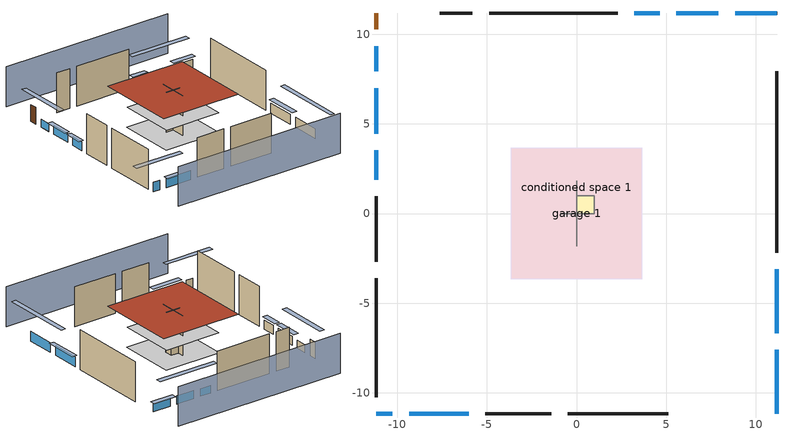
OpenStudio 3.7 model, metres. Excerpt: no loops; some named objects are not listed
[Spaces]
conditioned space 1
 floor to garage 1 (Floor1 construction): -3.66,-3.66 -3.66,3.66 3.66,3.66 3.66,-3.66 z0
 floor foundation (Slab2 construction): -3.61,-3.61 -3.61,3.61 3.61,3.61 3.61,-3.61 z0
 floor adiabatic (AdiabaticFloorConstruction): -3.61,-3.61 -3.61,3.61 3.61,3.61 3.61,-3.61 z2.44
 wall outside (Wall3 construction): 11.19,-2.18 11.19,7.95 z0:4.88
 wall outside (Wall4 construction): -0.49,-11.19 5.13,-11.19 z0:4.88
 wall outside (Wall7 construction): -11.19,-3.62 -11.19,-10.26 z0:4.88
 wall outside (Wall8 construction): 2.31,11.19 -4.87,11.19 z0:4.88
 wall outside (AdiabaticWallConstruction): 11.19,-11.19 11.19,-7.61 / 11.19,-6.69 11.19,-3.11 z0:1.22; -11.19,-11.19 -10.27,-11.19 z0:1.19; -9.34,-11.19 -6.01,-11.19 / -11.19,7 -11.19,4.46 z0:1.13; -11.19,9.35 -11.19,7.92 z0:0.98; -11.19,3.53 -11.19,1.9 z0:1.1; 7.92,11.19 5.58,11.19 / 11.19,11.19 8.85,11.19 z0:1.04; 4.65,11.19 3.23,11.19 z0:0.95
 wall outside (AdiabaticWallConstruction 1): -11.19,11.19 -11.19,10.27 z0:2.03
 wall to garage 1 (Wall5 construction): 0,1.83 0,-1.83 z0:4.88
 wall to garage 1 (Wall6 construction): -0.91,0 0.91,0 z0:4.88
 window (WindowConstruction): 11.19,-11.19 11.19,-7.61 z0:1.22
 window (WindowConstruction 1): 11.19,-6.68 11.19,-3.11 z0:1.22
 window (WindowConstruction 2): -11.19,-11.19 -10.27,-11.19 z0:1.19
 window (WindowConstruction 3): -9.34,-11.19 -6.01,-11.19 z0:1.13
 window (WindowConstruction 4): -11.19,9.34 -11.19,7.93 z0:0.98
 window (WindowConstruction 5): -11.19,7 -11.19,4.46 z0:1.13
 window (WindowConstruction 6): -11.19,3.53 -11.19,1.9 z0:1.1
 window (WindowConstruction 7): 7.92,11.19 5.58,11.19 z0:1.04
 window (WindowConstruction 8): 4.65,11.19 3.23,11.19 z0:0.94
 window (WindowConstruction 9): 11.19,11.19 8.85,11.19 z0:1.04
 door (Door): -11.19,11.19 -11.19,10.27 z0:2.03
 ceiling adiabatic (AdiabaticFloorConstruction): 3.61,-3.61 3.61,3.61 -3.61,3.61 -3.61,-3.61 z2.44
 roof outside (Roof1 construction): -5.14,5.14 -5.14,-5.14 5.14,-5.14 5.14,5.14 z4.88
garage 1
 floor foundation (Slab1 construction): -3.66,-3.66 -3.66,3.66 3.66,3.66 3.66,-3.66 z0
 wall outside (Wall1 construction): -5.08,-11.19 -1.42,-11.19 z0:4.88
 wall outside (Wall2 construction): -11.19,0.97 -11.19,-2.69 z0:4.88
 wall outside (Wall9 construction): -5.8,11.19 -7.63,11.19 z0:4.88
air source heat pump airloop ret air space
 floor adiabatic (AdiabaticConst): 0,0 0,1 1,1 1,0 z0
 wall adiabatic (AdiabaticConst): 0,1 0,0 1,0 1,1 0,1 z0:1
 ceiling adiabatic (AdiabaticConst): 1,0 1,1 0,1 0,0 z1
shading: 11.19,15.76 -11.19,15.76 / -11.19,-15.76 11.19,-15.76 z0:4.88; 11.19,-4.87 11.19,-13.93 11.8,-13.93 11.8,-4.87 z3.96; 11.19,-2.81 11.19,-6.99 11.8,-6.99 11.8,-2.81 z1.52; -7.53,-11.19 -13.93,-11.19 -13.93,-11.8 -7.53,-11.8 z3.93; -5.7,-11.19 -9.65,-11.19 -9.65,-11.8 -5.7,-11.8 z1.43; -11.19,5.18 -11.19,12.09 -11.8,12.09 -11.8,5.18 z3.72; -11.19,4.15 -11.19,7.3 -11.8,7.3 -11.8,4.15 z1.43; -11.19,1.59 -11.19,3.83 -11.8,3.83 -11.8,1.59 z1.4; 2.84,11.19 10.66,11.19 10.66,11.8 2.84,11.8 z3.78; 2.93,11.19 4.95,11.19 4.95,11.8 2.93,11.8 z1.25; 8.54,11.19 11.49,11.19 11.49,11.8 8.54,11.8 z1.34
[Site]
Tallahassee Regional Ap  Isis_FL_USA: Latitude {deg}=30.38; Longitude {deg}=-84.37; Time Zone {hr}=-5; Elevation {m}=21; Terrain=Suburbs
[Site:GroundTemperature:Shallow]
16.3547, 15.0593, 14.9556, 15.5703, 18.038, 20.4943, 22.6237, 23.9727, 24.0873, 22.9901, 20.915, 18.5341
[Site:WaterMainsTemperature]
Calculation Method=Schedule; Temperature Schedule=mains temperature schedule
[Building]
Building 1
[Material] Roughness=Rough
Name | Thickness {m} | Conductivity {W/m-K} | Density {kg/m3} | Specific Heat {J/kg-K} | Thermal Absorptance | Solar Absorptance | Visible Absorptance
asphalt or fiberglass shingles | 0.00635 | 0.162714 | 1121.4 | 1465.45 | 0.9 | 0.85 | 0.85
roof rigid ins | 0.103632 | 0.029427 | 32.04 | 1214.23 | 0.9 | 0.7 | 0.7
osb sheathing 0.75 in. | 0.01905 | 0.115458 | 512.64 | 1214.23 | 0.9 | 0.7 | 0.7
roof stud and cavity | 0.2032 | 0.0828465 | 78.34581 | 1123.46 | 0.9 | 0.7 | 0.7
gypsum board | 0.0127 | 0.160291 | 801 | 837.4 | 0.9 | 0.6 | 0.6
osb sheathing 0.5 in. | 0.0127 | 0.115458 | 512.64 | 1214.23 | 0.9 | 0.7 | 0.7
wall layer 1 | 0.2032 | 0.461912 | 1762.2 | 795.53 | 0.9 | 0.6 | 0.6
wall rigid ins | 0.051816 | 0.029427 | 32.04 | 1214.23 | 0.9 | 0.7 | 0.7
wall layer 2; wall layer 3; wall layer 6; wall layer 7 | 0.2032 | 0.292274 | 1762.2 | 795.53 | 0.9 | 0.7 | 0.7
wall rigid ins 1; wall rigid ins 2; interior horizontal ins; interior horizontal ins 1 | 0.051816 | 0.029427 | 32.04 | 1214.23
wall layer 4; wall layer 5 | 0.2032 | 0.333011 | 1762.2 | 795.53 | 0.9 | 0.7 | 0.7
floor stud and cavity | 0.1397 | 0.923637 | 92.3553 | 1139.71 | 0.9 | 0.7 | 0.7
floor covering | 0.0127 | 0.0433444 | 54.468 | 1339.84 | 0.9 | 0.6 | 0.6
interior vertical ins; interior vertical ins 1 | 0.025908 | 0.029427 | 32.04 | 1214.23
concrete 4.0 in. | 0.1016 | 1.803125 | 2242.8 | 837.4 | 0.9 | 0.7 | 0.7
floor covering 1 | 0.0127 | 0.0450781 | 54.468 | 1339.84 | 0.9 | 0.9 | 0.9
wood siding; wood siding 1 | 0.0254 | 0.102417 | 544.68 | 1172.36
wall rigid ins 3; floor rigid ins | 0.512978 | 0.029427 | 32.04 | 1214.23 | 0.9 | 0.7 | 0.7
wall stud and cavity | 0.0889 | 0.380278 | 52.3479 | 1209.89 | 0.9 | 0.7 | 0.7
door material | 0.04445 | 0.0612267 | 512.64 | 1214.23 | 0.9 | 0.7 | 0.7
floor stud and cavity 1 | 0.1397 | 1.75129 | 37.0049 | 1207.88 | 0.9 | 0.7 | 0.7
wall stud and cavity 1 | 0.0889 | 0.391764 | 83.0341 | 1211.67 | 0.9 | 0.7 | 0.7
furniture material conditioned space 1; furniture material garage 1 | 0.1524 | 0.115458 | 640.8 | 1214.23 | 0.9 | 0.6 | 0.6
[Construction]
Roof1 construction: asphalt or fiberglass shingles, roof rigid ins, osb sheathing 0.75 in., roof stud and cavity, gypsum board
Wall1 construction; Wall2 construction; Wall9 construction: osb sheathing 0.5 in., wall layer 1
Wall3 construction: wall rigid ins, osb sheathing 0.5 in., wall layer 2, gypsum board
Wall4 construction: wall rigid ins, osb sheathing 0.5 in., wall layer 3, gypsum board
Wall5 construction: wall rigid ins 1, osb sheathing 0.5 in., wall layer 4, gypsum board
Wall6 construction: wall rigid ins 2, osb sheathing 0.5 in., wall layer 5, gypsum board
Wall7 construction: wall rigid ins, osb sheathing 0.5 in., wall layer 6, gypsum board
Wall8 construction: wall rigid ins, osb sheathing 0.5 in., wall layer 7, gypsum board
Floor1 construction: floor stud and cavity, osb sheathing 0.75 in., floor covering
Slab1 construction: concrete 4.0 in.
Slab2 construction: concrete 4.0 in., floor covering 1
WindowConstruction; WindowConstruction 1; WindowConstruction 2; WindowConstruction 3; WindowConstruction 4; WindowConstruction 5; WindowConstruction 6; WindowConstruction 7; WindowConstruction 8; WindowConstruction 9: WindowMaterial
AdiabaticWallConstruction: wood siding, wall rigid ins 3, wall stud and cavity, gypsum board
Door: door material
AdiabaticWallConstruction 1: wood siding 1, wall rigid ins 3, wall stud and cavity, gypsum board
AdiabaticFloorConstruction: floor stud and cavity 1, floor rigid ins, osb sheathing 0.75 in., floor covering
PartitionWallConstruction: gypsum board, wall stud and cavity 1, gypsum board
furniture construction conditioned space 1: furniture material conditioned space 1
furniture construction garage 1: furniture material garage 1
AdiabaticConst: Adiabatic
[WindowMaterial:SimpleGlazingSystem]
WindowMaterial: U-Factor {W/m2-K}=2.78222; Solar Heat Gain Coefficient=0.56
[Material:NoMass]
Adiabatic: Roughness=Rough; Thermal Resistance {m2-K/W}=176.1
[ThermalZone] Multiplier=1; Use Ideal Air Loads=No
Name | Volume {m3} | Thermostat
conditioned space | 384.656 | conditioned space temperature setpoint
garage | 130.484
air source heat pump airloop ret air zone | 1
[Sizing:Zone]
air source heat pump airloop ret air zone: Zone Cooling Design Supply Air Temperature Input Method=SupplyAirTemperature; Zone Cooling Design Supply Air Temperature {C}=14; Zone Cooling Design Supply Air Temperature Difference {deltaC}=11.11; Zone Heating Design Supply Air Temperature Input Method=SupplyAirTemperature; Zone Heating Design Supply Air Temperature {C}=40; Zone Heating Design Supply Air Temperature Difference {deltaC}=11.11; Zone Cooling Design Supply Air Humidity Ratio {kg-H2O/kg-air}=0.0085; Zone Heating Design Supply Air Humidity Ratio {kg-H2O/kg-air}=0.008; Cooling Design Air Flow Method=DesignDay; Heating Design Air Flow Method=DesignDay; Account for Dedicated Outdoor Air System=No; Dedicated Outdoor Air System Control Strategy=NeutralSupplyAir; Dedicated Outdoor Air Low Setpoint Temperature for Design {C}=autosize; Dedicated Outdoor Air High Setpoint Temperature for Design {C}=autosize; Zone Load Sizing Method=Sensible Load Only No Latent Load; Zone Latent Cooling Design Supply Air Humidity Ratio Input Method=HumidityRatioDifference; Zone Cooling Design Supply Air Humidity Ratio Difference {kgWater/kgDryAir}=0.005; Zone Latent Heating Design Supply Air Humidity Ratio Input Method=HumidityRatioDifference; Zone Humidification Design Supply Air Humidity Ratio Difference {kgWater/kgDryAir}=0.005
[Space] Building Unit=Building Unit 1
Name | Thermal Zone | Volume {m3}
conditioned space 1 | conditioned space | 384.656
garage 1 | garage | 130.484
air source heat pump airloop ret air space | air source heat pump airloop ret air zone
[ThermostatSetpoint:DualSetpoint]
conditioned space temperature setpoint: Heating Setpoint Temperature Schedule=heating setpoint; Cooling Setpoint Temperature Schedule=cooling setpoint
[Foundation:Kiva] Interior Horizontal Insulation Depth {m}=0; Interior Horizontal Insulation Width {m}=0.6096; Interior Vertical Insulation Depth {m}=0.1016; Wall Height Above Grade {m}=0.1016; Wall Depth Below Slab {m}=0.2032
Name | Initial Indoor Air Temperature {C} | Interior Horizontal Insulation Material | Interior Vertical Insulation Material
Foundation Kiva 1 | 16.3431 | interior horizontal ins | interior vertical ins
Foundation Kiva 2 | 22.3253 | interior horizontal ins 1 | interior vertical ins 1
[Foundation:Kiva:Settings]
Soil Conductivity {W/m-K}=1.9041; Soil Density {kg/m3}=1842.3; Soil Specific Heat {J/kg-K}=418.7; Ground Solar Absorptivity=0.9; Ground Thermal Absorptivity=0.9; Ground Surface Roughness {m}=0.03; Far-Field Width {m}=40; Deep-Ground Boundary Condition=ZeroFlux; Deep-Ground Depth {m}=40; Minimum Cell Dimension {m}=0.2; Maximum Cell Growth Coefficient=3; Simulation Timestep=Timestep
[SurfaceProperty:ExposedFoundationPerimeter] Exposed Perimeter Calculation Method=TotalExposedPerimeter
Name | Total Exposed Perimeter {m}
Slab1 | 18.288
Slab2 | 26.09088
[SurfaceProperty:IncidentSolarMultiplier] Incident Solar Multiplier=1; Incident Solar Multiplier Schedule=trans schedule winter=0.85 summer=0.7
Window1; Window2; Window3; Window4; Window5; Window6; Window7; Window8; Window9; Window10
[InternalMass:Definition] Design Level Calculation Method=SurfaceArea
Name | Construction | Surface Area {m2}
partition wall mass | PartitionWallConstruction | 157.749
furniture mass conditioned space 1 | furniture construction conditioned space 1 | 63.0997
furniture mass garage 1 | furniture construction garage 1 | 5.35122
[InternalMass] Multiplier=1
Name | Internal Mass Definition | Space or SpaceType
partition wall mass | partition wall mass | conditioned space 1
furniture mass conditioned space 1 | furniture mass conditioned space 1 | conditioned space 1
furniture mass garage 1 | furniture mass garage 1 | garage 1
[External:File]
External File 1: File=in.schedules.csv
[People:Definition]
occupants: Number of People Calculation Method=People; Number of People {people}=2; Fraction Radiant=0.314171; Sensible Heat Fraction=0.56303; Carbon Dioxide Generation Rate {m3/s-W}=0; Enable ASHRAE 55 Comfort Warnings=No; Mean Radiant Temperature Calculation Type=ZoneAveraged
[People]
occupants: People Definition=occupants; Space or SpaceType=conditioned space 1; Number of People Schedule=occupants; Activity Level Schedule=occupants activity schedule; Multiplier=1
[EnergyManagementSystem:Sensor]
Name | Output Variable or Output Meter Index Key | Output Variable or Output Meter
cool_season | cooling season schedule | Schedule Value
out_pb_s |  | Site Outdoor Air Barometric Pressure
out_wt_s |  | Site Outdoor Air Humidity Ratio
site_vw_s |  | Site Wind Speed
air_source_heat_pump_airloop_AH_MFR_s | Node 5 | System Node Mass Flow Rate
air_source_heat_pump_airloop_AH_VFR_s | Node 5 | System Node Current Density Volume Flow Rate
air_source_heat_pump_airloop_AH_Tout_s | Node 5 | System Node Temperature
air_source_heat_pump_airloop_AH_Wout_s | Node 5 | System Node Humidity Ratio
air_source_heat_pump_airloop_RA_T_s | Node 8 | System Node Temperature
air_source_heat_pump_airloop_Ra_W_s | Node 8 | System Node Humidity Ratio
natural_vent_s | natural vent schedule | Schedule Value
htg_sp_s | heating setpoint | Schedule Value
clg_sp_s | cooling setpoint | Schedule Value
mech_vent_range_fan_0_sch_s | mech vent range fan 0 schedule | Schedule Value
mech_vent_bath_fan_0_sch_s | mech vent bath fan 0 schedule | Schedule Value
clothes_dryer_exhaust_0_sch_s | clothes_dryer | Schedule Value
htg_load_cond |  | Heating:EnergyTransfer:Zone:CONDITIONED SPACE
clg_load_cond |  | Cooling:EnergyTransfer:Zone:CONDITIONED SPACE
htg_load_duct |  | Heating:EnergyTransfer:Zone:AIR SOURCE HEAT PUMP AIRLOOP RET AIR ZONE
clg_load_duct |  | Cooling:EnergyTransfer:Zone:AIR SOURCE HEAT PUMP AIRLOOP RET AIR ZONE
[EnergyManagementSystem:Program]
air_source_heat_pump_supply_fan_disaggregate_program: Set air_source_heat_pump_supply_fan_clg = 0; Set air_source_heat_pump_supply_fan_primary_htg = 0; Set air_source_heat_pump_supply_fan_backup_htg = 0; If air_source_heat_pump_clg_coil_s > 0; Set air_source_heat_pump_supply_fan_clg = air_source_heat_pump_supply_fan_s; ElseIf air_source_heat_pump_htg_coil_s > 0 && (air_source_heat_pump_backup_htg_coil_s > 0); Set air_source_heat_pump_supply_fan_primary_htg = air_source_heat_pump_supply_fan_s * air_source_heat_pump_htg_coil_s / (air_source_heat_pump_htg_coil_s + air_source_heat_pump_backup_htg_coil_s); Set air_source_heat_pump_supply_fan_backup_htg = air_source_heat_pump_supply_fan_s * air_source_heat_pump_backup_htg_coil_s / (air_source_heat_pump_htg_coil_s + air_source_heat_pump_backup_htg_coil_s); ElseIf air_source_heat_pump_htg_coil_s > 0; Set air_source_heat_pump_supply_fan_primary_htg = air_source_heat_pump_supply_fan_s; Else; Set air_source_heat_pump_supply_fan_backup_htg = air_source_heat_pump_supply_fan_s; EndIf
water_heater_EC_adj: Set dhw_e_cons = water_heater_energy + water_heater_on_cycle_parasitic + water_heater_off_cycle_parasitic; Set water_heater_ec_adj_act = 0.0 * dhw_e_cons / 1
air_source_heat_pump_airloop_0_duct_program: Set air_source_heat_pump_airloop_AH_MFR = air_source_heat_pump_airloop_AH_MFR_s; Set air_source_heat_pump_airloop_Fan_RTF = 0; Set air_source_heat_pump_airloop_Fan_RTF = air_source_heat_pump_airloop_Fan_RTF + air_source_heat_pump_airloop_Fan_RTF_s; Set air_source_heat_pump_airloop_Fan_RTF = air_source_heat_pump_airloop_Fan_RTF + air_source_heat_pump_airloop_Fan_RTF_s_1; Set air_source_heat_pump_airloop_AH_VFR = air_source_heat_pump_airloop_AH_VFR_s; Set air_source_heat_pump_airloop_AH_Tout = air_source_heat_pump_airloop_AH_Tout_s; Set air_source_heat_pump_airloop_AH_Wout = air_source_heat_pump_airloop_AH_Wout_s; Set air_source_heat_pump_airloop_RA_T = air_source_heat_pump_airloop_RA_T_s; Set air_source_heat_pump_airloop_Ra_W = air_source_heat_pump_airloop_Ra_W_s; Set air_source_heat_pump_airloop_0_DZ_T = air_source_heat_pump_airloop_0_DZ_T_s; Set air_source_heat_pump_airloop_0_DZ_W = air_source_heat_pump_airloop_0_DZ_W_s; Run air_source_heat_pump_airloop_0_duct_subroutine; Set air_source_heat_pump_airloop_0_SupSensLkToCond_equip_act = air_source_heat_pump_airloop_0_SupSensLkToCond; Set air_source_heat_pump_airloop_0_SupLatLkToCond_equip_act = air_source_heat_pump_airloop_0_SupLatLkToCond; Set air_source_heat_pump_airloop_0_SupCondToLv_equip_act = air_source_heat_pump_airloop_0_SupCondToLv; Set air_source_heat_pump_airloop_0_RetSensLkToRP_equip_act = air_source_heat_pump_airloop_0_RetSensLkToRP; Set air_source_heat_pump_airloop_0_RetLatLkToRP_equip_act = air_source_heat_pump_airloop_0_RetLatLkToRP; Set air_source_heat_pump_airloop_0_RetCondToRP_equip_act = air_source_heat_pump_airloop_0_RetCondToRP; Set air_source_heat_pump_airloop_0_RetCondToDZ_equip_act = air_source_heat_pump_airloop_0_RetCondToDZ; Set air_source_heat_pump_airloop_0_SupCondToDZ_equip_act = air_source_heat_pump_airloop_0_SupCondToDZ; Set air_source_heat_pump_airloop_0_SupSensLkToDZ_equip_act = air_source_heat_pump_airloop_0_SupSensLkToDZ; Set air_source_heat_pump_airloop_0_SupLatLkToDZ_equip_act = air_source_heat_pump_airloop_0_SupLatLkToDZ; Set air_source_heat_pump_airloop_0_ZoneMixDZToCond_mix_act = air_source_heat_pump_airloop_0_ZoneMixDZToCond; Set air_source_heat_pump_airloop_0_ZoneMixCondToDZ_mix_act = air_source_heat_pump_airloop_0_ZoneMixCondToDZ
[ElectricEquipment:Definition] Design Level Calculation Method=EquipmentLevel
Name | Design Level {W} | Fraction Latent | Fraction Radiant | Fraction Lost
ceiling fan | 30.0035 | 0 | 0.558 | 0
clothes washer | 246.005 | 0.03 | 0.162 | 0.7
clothes dryer | 7158.71 | 0.015 | 0.081 | 0.85
dishwasher | 346.159 | 0.3 | 0.18 | 0.4
fridge | 64.939 | 0 | 0.6 | 0
cooking range | 1530.06 | 0.08 | 0.432 | 0.2
misc plug loads | 493.401 | 0.021 | 0.558 | 0.049
misc well pump | 95.8471 | 0 | 0 | 1
whole house fan; mech vent house fan | 0 | 0 | 0 | 1
mech vent house fan cfis | 0 | 0 | 0 | 0
mech vent range fan 0; mech vent bath fan 0 | 30 | 0 | 0 | 1
[ElectricEquipment] Space or SpaceType=conditioned space 1
Name | Electric Equipment Definition | Schedule
ceiling fan | ceiling fan | ceiling_fan
clothes washer | clothes washer | clothes_washer
clothes dryer | clothes dryer | clothes_dryer
dishwasher | dishwasher | dishwasher
fridge | fridge | fridge schedule
cooking range | cooking range | cooking_range
misc plug loads | misc plug loads | plug_loads_other
misc well pump | misc well pump | misc well pump schedule
whole house fan | whole house fan | Always On Discrete
mech vent house fan | mech vent house fan | mech vent house fan schedule
mech vent house fan cfis | mech vent house fan cfis | mech vent house fan cfis schedule
mech vent range fan 0 | mech vent range fan 0 | mech vent range fan 0 schedule
mech vent bath fan 0 | mech vent bath fan 0 | mech vent bath fan 0 schedule
[OtherEquipment:Definition] Design Level Calculation Method=EquipmentLevel
Name | Design Level {W} | Fraction Latent | Fraction Radiant | Fraction Lost
water heater energy adjustment1 | 0.01 | 0 | 0 | 1
water sensible | -729.796 | 0 | 0.6 | 0
water latent | 740.502 | 1 | 0 | 0
air_source_heat_pump_airloop_0_SupSensLkToCond equip; air_source_heat_pump_airloop_0_SupCondToLv equip; air_source_heat_pump_airloop_0_RetCondToRP equip; air_source_heat_pump_airloop_0_RetSensLkToRP equip; air_source_heat_pump_airloop_0_SupCondToDZ equip; air_source_heat_pump_airloop_0_RetCondToDZ equip; air_source_heat_pump_airloop_0_SupSensLkToDZ equip; mech vent house fan sensible load equip | 0 | 0 | 0 | 0
air_source_heat_pump_airloop_0_SupLatLkToCond equip; air_source_heat_pump_airloop_0_RetLatLkToRP equip; air_source_heat_pump_airloop_0_SupLatLkToDZ equip; mech vent house fan latent load equip | 0 | 1 | 0 | 0
[OtherEquipment]
Name | Other Equipment Definition | Space or SpaceType | Schedule | Fuel Type
water heater energy adjustment1 | water heater energy adjustment1 | garage 1 | Always On Discrete | Electricity
water sensible | water sensible | conditioned space 1 | hot_water_fixtures | None
water latent | water latent | conditioned space 1 | hot_water_fixtures | None
air_source_heat_pump_airloop_0_SupSensLkToCond equip | air_source_heat_pump_airloop_0_SupSensLkToCond equip | conditioned space 1 | Always On Discrete | None
air_source_heat_pump_airloop_0_SupLatLkToCond equip | air_source_heat_pump_airloop_0_SupLatLkToCond equip | conditioned space 1 | Always On Discrete | None
air_source_heat_pump_airloop_0_SupCondToLv equip | air_source_heat_pump_airloop_0_SupCondToLv equip | conditioned space 1 | Always On Discrete | None
air_source_heat_pump_airloop_0_RetCondToRP equip | air_source_heat_pump_airloop_0_RetCondToRP equip | air source heat pump airloop ret air space | Always On Discrete | None
air_source_heat_pump_airloop_0_RetSensLkToRP equip | air_source_heat_pump_airloop_0_RetSensLkToRP equip | air source heat pump airloop ret air space | Always On Discrete | None
air_source_heat_pump_airloop_0_RetLatLkToRP equip | air_source_heat_pump_airloop_0_RetLatLkToRP equip | air source heat pump airloop ret air space | Always On Discrete | None
air_source_heat_pump_airloop_0_SupCondToDZ equip | air_source_heat_pump_airloop_0_SupCondToDZ equip | garage 1 | Always On Discrete | None
air_source_heat_pump_airloop_0_RetCondToDZ equip | air_source_heat_pump_airloop_0_RetCondToDZ equip | garage 1 | Always On Discrete | None
air_source_heat_pump_airloop_0_SupSensLkToDZ equip | air_source_heat_pump_airloop_0_SupSensLkToDZ equip | garage 1 | Always On Discrete | None
air_source_heat_pump_airloop_0_SupLatLkToDZ equip | air_source_heat_pump_airloop_0_SupLatLkToDZ equip | garage 1 | Always On Discrete | None
mech vent house fan sensible load equip | mech vent house fan sensible load equip | conditioned space 1 | Always On Discrete | None
mech vent house fan latent load equip | mech vent house fan latent load equip | conditioned space 1 | Always On Discrete | None
[EnergyManagementSystem:Actuator]
Name | Actuated Component | Actuated Component Type | Actuated Component Control Type | Zone or Space
water_heater_ec_adj_act | water heater energy adjustment1 | OtherEquipment | Power Level | garage 1
air_source_heat_pump_airloop_0_SupSensLkToCond_equip_act | air_source_heat_pump_airloop_0_SupSensLkToCond equip | OtherEquipment | Power Level | conditioned space 1
air_source_heat_pump_airloop_0_SupLatLkToCond_equip_act | air_source_heat_pump_airloop_0_SupLatLkToCond equip | OtherEquipment | Power Level | conditioned space 1
air_source_heat_pump_airloop_0_SupCondToLv_equip_act | air_source_heat_pump_airloop_0_SupCondToLv equip | OtherEquipment | Power Level | conditioned space 1
air_source_heat_pump_airloop_0_RetCondToRP_equip_act | air_source_heat_pump_airloop_0_RetCondToRP equip | OtherEquipment | Power Level | air source heat pump airloop ret air space
air_source_heat_pump_airloop_0_RetSensLkToRP_equip_act | air_source_heat_pump_airloop_0_RetSensLkToRP equip | OtherEquipment | Power Level | air source heat pump airloop ret air space
air_source_heat_pump_airloop_0_RetLatLkToRP_equip_act | air_source_heat_pump_airloop_0_RetLatLkToRP equip | OtherEquipment | Power Level | air source heat pump airloop ret air space
air_source_heat_pump_airloop_0_SupCondToDZ_equip_act | air_source_heat_pump_airloop_0_SupCondToDZ equip | OtherEquipment | Power Level | garage 1
air_source_heat_pump_airloop_0_RetCondToDZ_equip_act | air_source_heat_pump_airloop_0_RetCondToDZ equip | OtherEquipment | Power Level | garage 1
air_source_heat_pump_airloop_0_SupSensLkToDZ_equip_act | air_source_heat_pump_airloop_0_SupSensLkToDZ equip | OtherEquipment | Power Level | garage 1
air_source_heat_pump_airloop_0_SupLatLkToDZ_equip_act | air_source_heat_pump_airloop_0_SupLatLkToDZ equip | OtherEquipment | Power Level | garage 1
whole_house_fan_act | whole house fan | ElectricEquipment | Electricity Rate | conditioned space 1
mech_vent_house_fan_cfis_act | mech vent house fan cfis | ElectricEquipment | Electricity Rate | conditioned space 1
mech_vent_house_fan_sensible_load_equip_act | mech vent house fan sensible load equip | OtherEquipment | Power Level | conditioned space 1
mech_vent_house_fan_latent_load_equip_act | mech vent house fan latent load equip | OtherEquipment | Power Level | conditioned space 1
[WaterUse:Equipment:Definition]
Name | Peak Flow Rate {m3/s}
clothes washer | 1.23719e-05
dishwasher | 6.94319e-06
[Lights:Definition] Design Level Calculation Method=LightingLevel; Fraction Radiant=0.6; Fraction Visible=0.2; Return Air Fraction=0
Name | Lighting Level {W}
interior lighting | 950.127
garage lighting | 48.8314
[Lights] Fraction Replaceable=1
Name | Lights Definition | Space or SpaceType | Schedule
interior lighting | interior lighting | conditioned space 1 | lighting_interior
garage lighting | garage lighting | garage 1 | lighting_garage
[Exterior:Lights:Definition]
exterior lighting: Design Level {W}=66.8548
[Exterior:Lights]
exterior lighting: Exterior Lights Definition=exterior lighting; Schedule=exterior lighting schedule
[ZoneMixing] Schedule=Always On Continuous; Design Flow Rate Calculation Method=Flow/Zone; Design Flow Rate {m3/s}=0
Name | Zone or Space | Source Zone or Space
air_source_heat_pump_airloop_0_ZoneMixDZToCond mix | conditioned space | garage
air_source_heat_pump_airloop_0_ZoneMixCondToDZ mix | garage | conditioned space
[SpaceInfiltration:DesignFlowRate] Space or SpaceType=conditioned space 1; Schedule=Always On Discrete; Design Flow Rate Calculation Method=Flow/Space; Design Flow Rate {m3/s}=0
natural vent flow; whole house fan flow; infil flow
[SpaceInfiltration:EffectiveLeakageArea]
infil|garage 1: Space or SpaceType=garage 1; Schedule=Always On Discrete; Effective Air Leakage Area {cm2}=543.675; Stack Coefficient=0.000258295; Wind Coefficient=6.19542e-05
[BuildingUnit]
Building Unit 1
[Schedule:Ruleset]
Name | Default Day Schedule
heating setpoint | heating setpoint default day
cooling setpoint | cooling setpoint default day
trans schedule winter=0.85 summer=0.7 | trans schedule winter=0.85 summer=0.7 default day
fridge schedule | fridge schedule default day
misc well pump schedule | misc well pump schedule default day
exterior lighting schedule | exterior lighting schedule default day
mech vent range fan 0 schedule | mech vent range fan 0 schedule default day
mech vent bath fan 0 schedule | mech vent bath fan 0 schedule default day
[Schedule:Day]
heating setpoint default day; cooling setpoint default day; trans schedule winter=0.85 summer=0.7 default day; fridge schedule default day; misc well pump schedule default day; exterior lighting schedule default day; mech vent range fan 0 schedule default day; mech vent bath fan 0 schedule default day: 24, 0, 0
heating setpoint allday1: 3, 0, 22.2222, 18, 0, 23.8889, 24, 0, 22.2222
cooling setpoint allday1: 24, 0, 24.4444
trans schedule winter=0.85 summer=0.7 allday1; trans schedule winter=0.85 summer=0.7 allday335: 24, 0, 0.85
trans schedule winter=0.85 summer=0.7 allday60: 24, 0, 0.7
fridge schedule allday1; fridge schedule allday12: 1, 0, 0.610949, 2, 0, 0.595675, 3, 0, 0.580401, 4, 0, 0.565128, 6, 0, 0.549854, 7, 0, 0.580401, 8, 0, 0.610949, 10, 0, 0.626223, 12, 0, 0.610949, 15, 0, 0.641496, 16, 0, 0.626223, 17, 0, 0.672044, 18, 0, 0.733139, 19, 0, 0.763686, 20, 0, 0.733139, 21, 0, 0.717865, 22, 0, 0.702591, 23, 0, 0.672044, 24, 0, 0.626223
fridge schedule allday2: 1, 0, 0.609489, 2, 0, 0.594252, 3, 0, 0.579015, 4, 0, 0.563777, 6, 0, 0.54854, 7, 0, 0.579015, 8, 0, 0.609489, 10, 0, 0.624726, 12, 0, 0.609489, 15, 0, 0.639964, 16, 0, 0.624726, 17, 0, 0.670438, 18, 0, 0.731387, 19, 0, 0.761861, 20, 0, 0.731387, 21, 0, 0.71615, 22, 0, 0.700912, 23, 0, 0.670438, 24, 0, 0.624726
fridge schedule allday3: 1, 0, 0.791241, 2, 0, 0.77146, 3, 0, 0.751679, 4, 0, 0.731898, 6, 0, 0.712117, 7, 0, 0.751679, 8, 0, 0.791241, 10, 0, 0.811022, 12, 0, 0.791241, 15, 0, 0.830803, 16, 0, 0.811022, 17, 0, 0.870365, 18, 0, 0.949489, 19, 0, 0.989051, 20, 0, 0.949489, 21, 0, 0.929708, 22, 0, 0.909927, 23, 0, 0.870365, 24, 0, 0.811022
fridge schedule allday6: 1, 0, 0.8, 2, 0, 0.78, 3, 0, 0.76, 4, 0, 0.74, 6, 0, 0.72, 7, 0, 0.76, 8, 0, 0.8, 10, 0, 0.82, 12, 0, 0.8, 15, 0, 0.84, 16, 0, 0.82, 17, 0, 0.88, 18, 0, 0.96, 19, 0, 1, 20, 0, 0.96, 21, 0, 0.94, 22, 0, 0.92, 23, 0, 0.88, 24, 0, 0.82
fridge schedule allday10: 1, 0, 0.679562, 2, 0, 0.662573, 3, 0, 0.645584, 4, 0, 0.628595, 6, 0, 0.611606, 7, 0, 0.645584, 8, 0, 0.679562, 10, 0, 0.696551, 12, 0, 0.679562, 15, 0, 0.71354, 16, 0, 0.696551, 17, 0, 0.747518, 18, 0, 0.815474, 19, 0, 0.849453, 20, 0, 0.815474, 21, 0, 0.798485, 22, 0, 0.781496, 23, 0, 0.747518, 24, 0, 0.696551
fridge schedule allday11: 1, 0, 0.675182, 2, 0, 0.658303, 3, 0, 0.641423, 4, 0, 0.624544, 6, 0, 0.607664, 7, 0, 0.641423, 8, 0, 0.675182, 10, 0, 0.692062, 12, 0, 0.675182, 15, 0, 0.708942, 16, 0, 0.692062, 17, 0, 0.742701, 18, 0, 0.810219, 19, 0, 0.843978, 20, 0, 0.810219, 21, 0, 0.793339, 22, 0, 0.77646, 23, 0, 0.742701, 24, 0, 0.692062
misc well pump schedule allday1; misc well pump schedule allday12: 1, 0, 0.508543, 2, 0, 0.265829, 3, 0, 0.219598, 4, 0, 0.173367, 5, 0, 0.184925, 6, 0, 0.20804, 7, 0, 0.300503, 9, 0, 0.381407, 10, 0, 0.36985, 12, 0, 0.381407, 15, 0, 0.36985, 16, 0, 0.381407, 17, 0, 0.520101, 18, 0, 0.658795, 19, 0, 0.762815, 20, 0, 0.878393, 21, 0, 0.936182, 22, 0, 0.993971, 23, 0, 0.866835, 24, 0, 0.751257
misc well pump schedule allday2: 1, 0, 0.511628, 2, 0, 0.267442, 3, 0, 0.22093, 4, 0, 0.174419, 5, 0, 0.186047, 6, 0, 0.209302, 7, 0, 0.302326, 9, 0, 0.383721, 10, 0, 0.372093, 12, 0, 0.383721, 15, 0, 0.372093, 16, 0, 0.383721, 17, 0, 0.523256, 18, 0, 0.662791, 19, 0, 0.767442, 20, 0, 0.883721, 21, 0, 0.94186, 22, 0, 1, 23, 0, 0.872093, 24, 0, 0.755814
misc well pump schedule allday3; misc well pump schedule allday5: 1, 0, 0.446407, 2, 0, 0.233349, 3, 0, 0.192767, 4, 0, 0.152184, 5, 0, 0.16233, 6, 0, 0.182621, 7, 0, 0.263786, 9, 0, 0.334806, 10, 0, 0.32466, 12, 0, 0.334806, 15, 0, 0.32466, 16, 0, 0.334806, 17, 0, 0.456553, 18, 0, 0.578301, 19, 0, 0.669611, 20, 0, 0.771067, 21, 0, 0.821796, 22, 0, 0.872524, 23, 0, 0.760922, 24, 0, 0.659466
misc well pump schedule allday4: 1, 0, 0.445085, 2, 0, 0.232658, 3, 0, 0.192196, 4, 0, 0.151734, 5, 0, 0.161849, 6, 0, 0.18208, 7, 0, 0.263005, 9, 0, 0.333814, 10, 0, 0.323698, 12, 0, 0.333814, 15, 0, 0.323698, 16, 0, 0.333814, 17, 0, 0.455201, 18, 0, 0.576588, 19, 0, 0.667628, 20, 0, 0.768784, 21, 0, 0.819362, 22, 0, 0.86994, 23, 0, 0.758668, 24, 0, 0.657513
misc well pump schedule allday6; misc well pump schedule allday9: 1, 0, 0.391323, 2, 0, 0.204555, 3, 0, 0.16898, 4, 0, 0.133405, 5, 0, 0.142299, 6, 0, 0.160087, 7, 0, 0.231236, 9, 0, 0.293492, 10, 0, 0.284598, 12, 0, 0.293492, 15, 0, 0.284598, 16, 0, 0.293492, 17, 0, 0.400216, 18, 0, 0.506941, 19, 0, 0.586984, 20, 0, 0.675921, 21, 0, 0.720389, 22, 0, 0.764858, 23, 0, 0.667027, 24, 0, 0.57809
misc well pump schedule allday7: 1, 0, 0.389119, 2, 0, 0.203403, 3, 0, 0.168029, 4, 0, 0.132654, 5, 0, 0.141498, 6, 0, 0.159185, 7, 0, 0.229934, 9, 0, 0.291839, 10, 0, 0.282996, 12, 0, 0.291839, 15, 0, 0.282996, 16, 0, 0.291839, 17, 0, 0.397963, 18, 0, 0.504086, 19, 0, 0.583679, 20, 0, 0.672115, 21, 0, 0.716333, 22, 0, 0.760551, 23, 0, 0.663271, 24, 0, 0.574835
misc well pump schedule allday10: 1, 0, 0.430984, 2, 0, 0.225287, 3, 0, 0.186107, 4, 0, 0.146926, 5, 0, 0.156721, 6, 0, 0.176312, 7, 0, 0.254672, 9, 0, 0.323238, 10, 0, 0.313443, 12, 0, 0.323238, 15, 0, 0.313443, 16, 0, 0.323238, 17, 0, 0.440779, 18, 0, 0.55832, 19, 0, 0.646476, 20, 0, 0.744426, 21, 0, 0.793402, 22, 0, 0.842377, 23, 0, 0.734631, 24, 0, 0.63668
misc well pump schedule allday11: 1, 0, 0.429221, 2, 0, 0.224366, 3, 0, 0.185345, 4, 0, 0.146325, 5, 0, 0.15608, 6, 0, 0.17559, 7, 0, 0.253631, 9, 0, 0.321916, 10, 0, 0.312161, 12, 0, 0.321916, 15, 0, 0.312161, 16, 0, 0.321916, 17, 0, 0.438976, 18, 0, 0.556036, 19, 0, 0.643832, 20, 0, 0.741382, 21, 0, 0.790157, 22, 0, 0.838932, 23, 0, 0.731627, 24, 0, 0.634076
exterior lighting schedule weekday1; exterior lighting schedule weekday12: 5, 0, 0.434959, 6, 0, 0.349858, 7, 0, 0.330947, 8, 0, 0.321491, 9, 0, 0.312035, 10, 0, 0.264757, 11, 0, 0.208024, 12, 0, 0.141834, 13, 0, 0.113467, 15, 0, 0.104012, 16, 0, 0.113467, 17, 0, 0.179657, 18, 0, 0.349858, 19, 0, 0.463325, 20, 0, 0.614615, 21, 0, 0.860461, 22, 0, 0.99284, 23, 0, 0.860461, 24, 0, 0.595704
exterior lighting schedule weekend1; exterior lighting schedule weekend12: 2, 0, 0.434959, 4, 0, 0.425503, 5, 0, 0.434959, 6, 0, 0.425503, 7, 0, 0.416047, 8, 0, 0.38768, 9, 0, 0.340402, 10, 0, 0.283669, 11, 0, 0.226935, 12, 0, 0.15129, 13, 0, 0.113467, 15, 0, 0.104012, 16, 0, 0.113467, 17, 0, 0.179657, 18, 0, 0.359314, 19, 0, 0.45387, 20, 0, 0.567337, 21, 0, 0.784816, 22, 0, 0.926651, 23, 0, 0.803728, 24, 0, 0.557882
exterior lighting schedule weekday2: 5, 0, 0.438095, 6, 0, 0.352381, 7, 0, 0.333333, 8, 0, 0.32381, 9, 0, 0.314286, 10, 0, 0.266667, 11, 0, 0.209524, 12, 0, 0.142857, 13, 0, 0.114286, 15, 0, 0.104762, 16, 0, 0.114286, 17, 0, 0.180952, 18, 0, 0.352381, 19, 0, 0.466667, 20, 0, 0.619048, 21, 0, 0.866667, 22, 0, 1, 23, 0, 0.866667, 24, 0, 0.6
exterior lighting schedule weekend2: 2, 0, 0.438095, 4, 0, 0.428571, 5, 0, 0.438095, 6, 0, 0.428571, 7, 0, 0.419048, 8, 0, 0.390476, 9, 0, 0.342857, 10, 0, 0.285714, 11, 0, 0.228571, 12, 0, 0.152381, 13, 0, 0.114286, 15, 0, 0.104762, 16, 0, 0.114286, 17, 0, 0.180952, 18, 0, 0.361905, 19, 0, 0.457143, 20, 0, 0.571429, 21, 0, 0.790476, 22, 0, 0.933333, 23, 0, 0.809524, 24, 0, 0.561905
exterior lighting schedule weekday3; exterior lighting schedule weekday5: 5, 0, 0.346085, 6, 0, 0.278373, 7, 0, 0.263325, 8, 0, 0.255802, 9, 0, 0.248278, 10, 0, 0.21066, 11, 0, 0.165519, 12, 0, 0.112854, 13, 0, 0.090283, 15, 0, 0.0827594, 16, 0, 0.090283, 17, 0, 0.142948, 18, 0, 0.278373, 19, 0, 0.368656, 20, 0, 0.489033, 21, 0, 0.684646, 22, 0, 0.789976, 23, 0, 0.684646, 24, 0, 0.473986
exterior lighting schedule weekend3; exterior lighting schedule weekend5: 2, 0, 0.346085, 4, 0, 0.338561, 5, 0, 0.346085, 6, 0, 0.338561, 7, 0, 0.331038, 8, 0, 0.308467, 9, 0, 0.270849, 10, 0, 0.225707, 11, 0, 0.180566, 12, 0, 0.120377, 13, 0, 0.090283, 15, 0, 0.0827594, 16, 0, 0.090283, 17, 0, 0.142948, 18, 0, 0.285896, 19, 0, 0.361132, 20, 0, 0.451415, 21, 0, 0.624457, 22, 0, 0.737311, 23, 0, 0.639504, 24, 0, 0.443891
exterior lighting schedule weekday4: 5, 0, 0.344691, 6, 0, 0.277251, 7, 0, 0.262265, 8, 0, 0.254771, 9, 0, 0.247278, 10, 0, 0.209812, 11, 0, 0.164852, 12, 0, 0.112399, 13, 0, 0.0899193, 15, 0, 0.082426, 16, 0, 0.0899193, 17, 0, 0.142372, 18, 0, 0.277251, 19, 0, 0.367171, 20, 0, 0.487063, 21, 0, 0.681888, 22, 0, 0.786794, 23, 0, 0.681888, 24, 0, 0.472076
exterior lighting schedule weekend4: 2, 0, 0.344691, 4, 0, 0.337197, 5, 0, 0.344691, 6, 0, 0.337197, 7, 0, 0.329704, 8, 0, 0.307224, 9, 0, 0.269758, 10, 0, 0.224798, 11, 0, 0.179839, 12, 0, 0.119892, 13, 0, 0.0899193, 15, 0, 0.082426, 16, 0, 0.0899193, 17, 0, 0.142372, 18, 0, 0.284744, 19, 0, 0.359677, 20, 0, 0.449597, 21, 0, 0.621942, 22, 0, 0.734341, 23, 0, 0.636928, 24, 0, 0.442103
exterior lighting schedule weekday6; exterior lighting schedule weekday9: 5, 0, 0.28823, 6, 0, 0.231837, 7, 0, 0.219305, 8, 0, 0.213039, 9, 0, 0.206773, 10, 0, 0.175444, 11, 0, 0.137849, 12, 0, 0.093988, 13, 0, 0.0751904, 15, 0, 0.0689245, 16, 0, 0.0751904, 17, 0, 0.119051, 18, 0, 0.231837, 19, 0, 0.307027, 20, 0, 0.407281, 21, 0, 0.570194, 22, 0, 0.657916, 23, 0, 0.570194, 24, 0, 0.394749
exterior lighting schedule weekend6; exterior lighting schedule weekend9: 2, 0, 0.28823, 4, 0, 0.281964, 5, 0, 0.28823, 6, 0, 0.281964, 7, 0, 0.275698, 8, 0, 0.2569, 9, 0, 0.225571, 10, 0, 0.187976, 11, 0, 0.150381, 12, 0, 0.100254, 13, 0, 0.0751904, 15, 0, 0.0689245, 16, 0, 0.0751904, 17, 0, 0.119051, 18, 0, 0.238103, 19, 0, 0.300761, 20, 0, 0.375952, 21, 0, 0.520067, 22, 0, 0.614055, 23, 0, 0.532598, 24, 0, 0.369686
exterior lighting schedule weekday7: 5, 0, 0.286139, 6, 0, 0.230155, 7, 0, 0.217714, 8, 0, 0.211494, 9, 0, 0.205273, 10, 0, 0.174171, 11, 0, 0.136849, 12, 0, 0.0933061, 13, 0, 0.0746448, 15, 0, 0.0684244, 16, 0, 0.0746448, 17, 0, 0.118188, 18, 0, 0.230155, 19, 0, 0.3048, 20, 0, 0.404326, 21, 0, 0.566057, 22, 0, 0.653142, 23, 0, 0.566057, 24, 0, 0.391885
exterior lighting schedule weekend7: 2, 0, 0.286139, 4, 0, 0.279918, 5, 0, 0.286139, 6, 0, 0.279918, 7, 0, 0.273698, 8, 0, 0.255037, 9, 0, 0.223935, 10, 0, 0.186612, 11, 0, 0.14929, 12, 0, 0.0995265, 13, 0, 0.0746448, 15, 0, 0.0684244, 16, 0, 0.0746448, 17, 0, 0.118188, 18, 0, 0.236375, 19, 0, 0.298579, 20, 0, 0.373224, 21, 0, 0.516294, 22, 0, 0.6096, 23, 0, 0.528734, 24, 0, 0.367004
exterior lighting schedule weekday10: 5, 0, 0.345039, 6, 0, 0.277532, 7, 0, 0.26253, 8, 0, 0.255029, 9, 0, 0.247528, 10, 0, 0.210024, 11, 0, 0.165019, 12, 0, 0.112513, 13, 0, 0.0900102, 15, 0, 0.0825094, 16, 0, 0.0900102, 17, 0, 0.142516, 18, 0, 0.277532, 19, 0, 0.367542, 20, 0, 0.487555, 21, 0, 0.682578, 22, 0, 0.787589, 23, 0, 0.682578, 24, 0, 0.472554
exterior lighting schedule weekend10: 2, 0, 0.345039, 4, 0, 0.337538, 5, 0, 0.345039, 6, 0, 0.337538, 7, 0, 0.330038, 8, 0, 0.307535, 9, 0, 0.270031, 10, 0, 0.225026, 11, 0, 0.18002, 12, 0, 0.120014, 13, 0, 0.0900102, 15, 0, 0.0825094, 16, 0, 0.0900102, 17, 0, 0.142516, 18, 0, 0.285032, 19, 0, 0.360041, 20, 0, 0.450051, 21, 0, 0.622571, 22, 0, 0.735084, 23, 0, 0.637572, 24, 0, 0.44255
exterior lighting schedule weekday11: 5, 0, 0.343994, 6, 0, 0.276691, 7, 0, 0.261734, 8, 0, 0.254256, 9, 0, 0.246778, 10, 0, 0.209387, 11, 0, 0.164519, 12, 0, 0.112172, 13, 0, 0.0897375, 15, 0, 0.0822593, 16, 0, 0.0897375, 17, 0, 0.142084, 18, 0, 0.276691, 19, 0, 0.366428, 20, 0, 0.486078, 21, 0, 0.680509, 22, 0, 0.785203, 23, 0, 0.680509, 24, 0, 0.471122
exterior lighting schedule weekend11: 2, 0, 0.343994, 4, 0, 0.336516, 5, 0, 0.343994, 6, 0, 0.336516, 7, 0, 0.329037, 8, 0, 0.306603, 9, 0, 0.269212, 10, 0, 0.224344, 11, 0, 0.179475, 12, 0, 0.11965, 13, 0, 0.0897375, 15, 0, 0.0822593, 16, 0, 0.0897375, 17, 0, 0.142084, 18, 0, 0.284169, 19, 0, 0.35895, 20, 0, 0.448687, 21, 0, 0.620684, 22, 0, 0.732856, 23, 0, 0.63564, 24, 0, 0.441209
mech vent range fan 0 schedule allday1: 18, 0, 0, 19, 0, 1, 24, 0, 0
mech vent bath fan 0 schedule allday1: 7, 0, 0, 8, 0, 1, 24, 0, 0
[Schedule:Rule] Date Specification Type=DateRange; Start Day=1
Name | Schedule Ruleset | Rule Order | Day Schedule | Apply Sunday | Apply Monday | Apply Tuesday | Apply Wednesday | Apply Thursday | Apply Friday | Apply Saturday | Start Month | End Month | End Day
heating setpoint allday ruleset1 | heating setpoint | 0 | heating setpoint allday1 | Yes | Yes | Yes | Yes | Yes | Yes | Yes | 1 | 12 | 31
cooling setpoint allday ruleset1 | cooling setpoint | 0 | cooling setpoint allday1 | Yes | Yes | Yes | Yes | Yes | Yes | Yes | 1 | 12 | 31
trans schedule winter=0.85 summer=0.7 allday ruleset1 | trans schedule winter=0.85 summer=0.7 | 2 | trans schedule winter=0.85 summer=0.7 allday1 | Yes | Yes | Yes | Yes | Yes | Yes | Yes | 1 | 2 | 28
trans schedule winter=0.85 summer=0.7 allday ruleset60 | trans schedule winter=0.85 summer=0.7 | 1 | trans schedule winter=0.85 summer=0.7 allday60 | Yes | Yes | Yes | Yes | Yes | Yes | Yes | 3 | 11 | 30
trans schedule winter=0.85 summer=0.7 allday ruleset335 | trans schedule winter=0.85 summer=0.7 | 0 | trans schedule winter=0.85 summer=0.7 allday335 | Yes | Yes | Yes | Yes | Yes | Yes | Yes | 12 | 12 | 31
fridge schedule allday ruleset1 | fridge schedule | 6 | fridge schedule allday1 | Yes | Yes | Yes | Yes | Yes | Yes | Yes | 1 | 1 | 31
fridge schedule allday ruleset2 | fridge schedule | 5 | fridge schedule allday2 | Yes | Yes | Yes | Yes | Yes | Yes | Yes | 2 | 2 | 28
fridge schedule allday ruleset3 | fridge schedule | 4 | fridge schedule allday3 | Yes | Yes | Yes | Yes | Yes | Yes | Yes | 3 | 5 | 31
fridge schedule allday ruleset6 | fridge schedule | 3 | fridge schedule allday6 | Yes | Yes | Yes | Yes | Yes | Yes | Yes | 6 | 9 | 30
fridge schedule allday ruleset10 | fridge schedule | 2 | fridge schedule allday10 | Yes | Yes | Yes | Yes | Yes | Yes | Yes | 10 | 10 | 31
fridge schedule allday ruleset11 | fridge schedule | 1 | fridge schedule allday11 | Yes | Yes | Yes | Yes | Yes | Yes | Yes | 11 | 11 | 30
fridge schedule allday ruleset12 | fridge schedule | 0 | fridge schedule allday12 | Yes | Yes | Yes | Yes | Yes | Yes | Yes | 12 | 12 | 31
misc well pump schedule allday ruleset1 | misc well pump schedule | 10 | misc well pump schedule allday1 | Yes | Yes | Yes | Yes | Yes | Yes | Yes | 1 | 1 | 31
misc well pump schedule allday ruleset2 | misc well pump schedule | 9 | misc well pump schedule allday2 | Yes | Yes | Yes | Yes | Yes | Yes | Yes | 2 | 2 | 28
misc well pump schedule allday ruleset3 | misc well pump schedule | 8 | misc well pump schedule allday3 | Yes | Yes | Yes | Yes | Yes | Yes | Yes | 3 | 3 | 31
misc well pump schedule allday ruleset4 | misc well pump schedule | 7 | misc well pump schedule allday4 | Yes | Yes | Yes | Yes | Yes | Yes | Yes | 4 | 4 | 30
misc well pump schedule allday ruleset5 | misc well pump schedule | 6 | misc well pump schedule allday5 | Yes | Yes | Yes | Yes | Yes | Yes | Yes | 5 | 5 | 31
misc well pump schedule allday ruleset6 | misc well pump schedule | 5 | misc well pump schedule allday6 | Yes | Yes | Yes | Yes | Yes | Yes | Yes | 6 | 6 | 30
misc well pump schedule allday ruleset7 | misc well pump schedule | 4 | misc well pump schedule allday7 | Yes | Yes | Yes | Yes | Yes | Yes | Yes | 7 | 8 | 31
misc well pump schedule allday ruleset9 | misc well pump schedule | 3 | misc well pump schedule allday9 | Yes | Yes | Yes | Yes | Yes | Yes | Yes | 9 | 9 | 30
misc well pump schedule allday ruleset10 | misc well pump schedule | 2 | misc well pump schedule allday10 | Yes | Yes | Yes | Yes | Yes | Yes | Yes | 10 | 10 | 31
misc well pump schedule allday ruleset11 | misc well pump schedule | 1 | misc well pump schedule allday11 | Yes | Yes | Yes | Yes | Yes | Yes | Yes | 11 | 11 | 30
misc well pump schedule allday ruleset12 | misc well pump schedule | 0 | misc well pump schedule allday12 | Yes | Yes | Yes | Yes | Yes | Yes | Yes | 12 | 12 | 31
exterior lighting schedule weekday ruleset1 | exterior lighting schedule | 21 | exterior lighting schedule weekday1 |  | Yes | Yes | Yes | Yes | Yes |  | 1 | 1 | 31
exterior lighting schedule weekend ruleset1 | exterior lighting schedule | 20 | exterior lighting schedule weekend1 | Yes |  |  |  |  |  | Yes | 1 | 1 | 31
exterior lighting schedule weekday ruleset2 | exterior lighting schedule | 19 | exterior lighting schedule weekday2 |  | Yes | Yes | Yes | Yes | Yes |  | 2 | 2 | 28
exterior lighting schedule weekend ruleset2 | exterior lighting schedule | 18 | exterior lighting schedule weekend2 | Yes |  |  |  |  |  | Yes | 2 | 2 | 28
exterior lighting schedule weekday ruleset3 | exterior lighting schedule | 17 | exterior lighting schedule weekday3 |  | Yes | Yes | Yes | Yes | Yes |  | 3 | 3 | 31
exterior lighting schedule weekend ruleset3 | exterior lighting schedule | 16 | exterior lighting schedule weekend3 | Yes |  |  |  |  |  | Yes | 3 | 3 | 31
exterior lighting schedule weekday ruleset4 | exterior lighting schedule | 15 | exterior lighting schedule weekday4 |  | Yes | Yes | Yes | Yes | Yes |  | 4 | 4 | 30
exterior lighting schedule weekend ruleset4 | exterior lighting schedule | 14 | exterior lighting schedule weekend4 | Yes |  |  |  |  |  | Yes | 4 | 4 | 30
exterior lighting schedule weekday ruleset5 | exterior lighting schedule | 13 | exterior lighting schedule weekday5 |  | Yes | Yes | Yes | Yes | Yes |  | 5 | 5 | 31
exterior lighting schedule weekend ruleset5 | exterior lighting schedule | 12 | exterior lighting schedule weekend5 | Yes |  |  |  |  |  | Yes | 5 | 5 | 31
exterior lighting schedule weekday ruleset6 | exterior lighting schedule | 11 | exterior lighting schedule weekday6 |  | Yes | Yes | Yes | Yes | Yes |  | 6 | 6 | 30
exterior lighting schedule weekend ruleset6 | exterior lighting schedule | 10 | exterior lighting schedule weekend6 | Yes |  |  |  |  |  | Yes | 6 | 6 | 30
exterior lighting schedule weekday ruleset7 | exterior lighting schedule | 9 | exterior lighting schedule weekday7 |  | Yes | Yes | Yes | Yes | Yes |  | 7 | 8 | 31
exterior lighting schedule weekend ruleset7 | exterior lighting schedule | 8 | exterior lighting schedule weekend7 | Yes |  |  |  |  |  | Yes | 7 | 8 | 31
exterior lighting schedule weekday ruleset9 | exterior lighting schedule | 7 | exterior lighting schedule weekday9 |  | Yes | Yes | Yes | Yes | Yes |  | 9 | 9 | 30
exterior lighting schedule weekend ruleset9 | exterior lighting schedule | 6 | exterior lighting schedule weekend9 | Yes |  |  |  |  |  | Yes | 9 | 9 | 30
exterior lighting schedule weekday ruleset10 | exterior lighting schedule | 5 | exterior lighting schedule weekday10 |  | Yes | Yes | Yes | Yes | Yes |  | 10 | 10 | 31
exterior lighting schedule weekend ruleset10 | exterior lighting schedule | 4 | exterior lighting schedule weekend10 | Yes |  |  |  |  |  | Yes | 10 | 10 | 31
exterior lighting schedule weekday ruleset11 | exterior lighting schedule | 3 | exterior lighting schedule weekday11 |  | Yes | Yes | Yes | Yes | Yes |  | 11 | 11 | 30
exterior lighting schedule weekend ruleset11 | exterior lighting schedule | 2 | exterior lighting schedule weekend11 | Yes |  |  |  |  |  | Yes | 11 | 11 | 30
exterior lighting schedule weekday ruleset12 | exterior lighting schedule | 1 | exterior lighting schedule weekday12 |  | Yes | Yes | Yes | Yes | Yes |  | 12 | 12 | 31
exterior lighting schedule weekend ruleset12 | exterior lighting schedule | 0 | exterior lighting schedule weekend12 | Yes |  |  |  |  |  | Yes | 12 | 12 | 31
mech vent range fan 0 schedule allday ruleset1 | mech vent range fan 0 schedule | 0 | mech vent range fan 0 schedule allday1 | Yes | Yes | Yes | Yes | Yes | Yes | Yes | 1 | 12 | 31
mech vent bath fan 0 schedule allday ruleset1 | mech vent bath fan 0 schedule | 0 | mech vent bath fan 0 schedule allday1 | Yes | Yes | Yes | Yes | Yes | Yes | Yes | 1 | 12 | 31
[Schedule:File] External File=External File 1; Rows to Skip at Top=1; Number of Hours of Data=8760; Minutes per Item=15; Translate File With Relative Path=Yes
Name | Column Number
occupants | 1
ceiling_fan | 8
clothes_washer | 6
clothes_dryer | 7
dishwasher | 5
cooking_range | 4
hot_water_fixtures | 13
plug_loads_other | 9
lighting_interior | 2
lighting_garage | 3
[Schedule:Constant]
Name | Value
occupants activity schedule | 117.228
Always On Discrete; Always On Continuous; mech vent house fan schedule; mech vent house fan cfis schedule | 1
[Schedule:FixedInterval]
mains temperature schedule: Interval Length {minutes}=1440; Start Month=1; Start Day=1; Value 1=17.8933; Value 2=17.8544; Value 3=17.8167; Value 4=17.7806; Value 5=17.7456; Value 6=17.7122; Value 7=17.6806; Value 8=17.65; Value 9=17.6211; Value 10=17.5933; Value 11=17.5678; Value 12=17.5433; Value 13=17.5206; Value 14=17.4989; Value 15=17.4794; Value 16=17.4611; Value 17=17.4444; Value 18=17.4289; Value 19=17.4156; Value 20=17.4033; Value 21=17.3928; Value 22=17.3839; Value 23=17.3767; Value 24=17.3711; Value 25=17.3667; Value 26=17.3639; Value 27=17.3633; Value 28=17.3633; Value 29=17.3656; Value 30=17.3694; Value 31=17.3744; Value 32=17.3817; Value 33=17.39; Value 34=17.4; Value 35=17.4111; Value 36=17.4244; Value 37=17.4389; Value 38=17.455; Value 39=17.4728; Value 40=17.4922; Value 41=17.5128; Value 42=17.5356; Value 43=17.5594; Value 44=17.5844; Value 45=17.6117; Value 46=17.64; Value 47=17.67; Value 48=17.7011; Value 49=17.7339; Value 50=17.7683; Value 51=17.8044; Value 52=17.8417; Value 53=17.88; Value 54=17.92; Value 55=17.9617; Value 56=18.0044; Value 57=18.0489; Value 58=18.0944; Value 59=18.1417; Value 60=18.19; Value 61=18.2394; Value 62=18.2906; Value 63=18.3428; Value 64=18.3967; Value 65=18.4511; Value 66=18.5072; Value 67=18.565; Value 68=18.6233; Value 69=18.6833; Value 70=18.7439; Value 71=18.8061; Value 72=18.8694; Value 73=18.9339; Value 74=18.9994; Value 75=19.0661; Value 76=19.1339; Value 77=19.2022; Value 78=19.2722; Value 79=19.3428; Value 80=19.4144; Value 81=19.4872; Value 82=19.5611; Value 83=19.6356; Value 84=19.7111; Value 85=19.7878; Value 86=19.865; Value 87=19.9428; Value 88=20.0217; Value 89=20.1017; Value 90=20.1817; Value 91=20.2628; Value 92=20.345; Value 93=20.4278; Value 94=20.5106; Value 95=20.5944; Value 96=20.6794; Value 97=20.7644; Value 98=20.85; Value 99=20.9361; Value 100=21.0228; Value 101=21.11; Value 102=21.1978; Value 103=21.2861; Value 104=21.3744; Value 105=21.4633; Value 106=21.5528; Value 107=21.6422; Value 108=21.7322; Value 109=21.8228; Value 110=21.9133; Value 111=22.0039; Value 112=22.0944; Value 113=22.1856; Value 114=22.2772; Value 115=22.3683; Value 116=22.46; Value 117=22.5511; Value 118=22.6428; Value 119=22.7344; Value 120=22.8261; Value 121=22.9178; Value 122=23.0089; Value 123=23.1006; Value 124=23.1917; Value 125=23.2828; Value 126=23.3733; Value 127=23.4639; Value 128=23.5544; Value 129=23.645; Value 130=23.7344; Value 131=23.8244; Value 132=23.9133; Value 133=24.0022; Value 134=24.0911; Value 135=24.1789; Value 136=24.2667; Value 137=24.3539; Value 138=24.4406; Value 139=24.5267; Value 140=24.6122; Value 141=24.6972; Value 142=24.7817; Value 143=24.8656; Value 144=24.9489; Value 145=25.0317; Value 146=25.1133; Value 147=25.1944; Value 148=25.2744; Value 149=25.3544; Value 150=25.4333; Value 151=25.5111; Value 152=25.5883; Value 153=25.6644; Value 154=25.74; Value 155=25.8144; Value 156=25.8878; Value 157=25.9606; Value 158=26.0322; Value 159=26.1028; Value 160=26.1728; Value 161=26.2411; Value 162=26.3089; Value 163=26.375; Value 164=26.4406; Value 165=26.505; Value 166=26.5678; Value 167=26.63; Value 168=26.6911; Value 169=26.7506; Value 170=26.8089; Value 171=26.8661; Value 172=26.9222; Value 173=26.9767; Value 174=27.0306; Value 175=27.0828; Value 176=27.1333; Value 177=27.1828; Value 178=27.2311; Value 179=27.2778; Value 180=27.3233; Value 181=27.3678; Value 182=27.4106; Value 183=27.4517; Value 184=27.4917; Value 185=27.53; Value 186=27.5672; Value 187=27.6028; Value 188=27.6372; Value 189=27.67; Value 190=27.7011; Value 191=27.7306; Value 192=27.7589; Value 193=27.7856; Value 194=27.8111; Value 195=27.8344; Value 196=27.8567; Value 197=27.8778; Value 198=27.8967; Value 199=27.9144; Value 200=27.93; Value 201=27.945; Value 202=27.9578; Value 203=27.9689; Value 204=27.9789; Value 205=27.9872; Value 206=27.9939; Value 207=27.9989; Value 208=28.0022; Value 209=28.0044; Value 210=28.0044; Value 211=28.0033; Value 212=28.0006; Value 213=27.9961; Value 214=27.99; Value 215=27.9828; Value 216=27.9733; Value 217=27.9628; Value 218=27.9506; Value 219=27.9372; Value 220=27.9217; Value 221=27.905; Value 222=27.8861; Value 223=27.8661; Value 224=27.845; Value 225=27.8217; Value 226=27.7972; Value 227=27.7711; Value 228=27.7439; Value 229=27.7144; Value 230=27.6839; Value 231=27.6522; Value 232=27.6183; Value 233=27.5833; Value 234=27.5472; Value 235=27.5094; Value 236=27.47; Value 237=27.4289; Value 238=27.3872; Value 239=27.3433; Value 240=27.2989; Value 241=27.2522; Value 242=27.205; Value 243=27.1556; Value 244=27.1056; Value 245=27.0539; Value 246=27.0011; Value 247=26.9467; Value 248=26.8917; Value 249=26.835; Value 250=26.7772; Value 251=26.7178; Value 252=26.6578; Value 253=26.5961; Value 254=26.5333; Value 255=26.4694; Value 256=26.405; Value 257=26.3389; Value 258=26.2717; Value 259=26.2033; Value 260=26.1344; Value 261=26.0639; Value 262=25.9928; Value 263=25.9206; Value 264=25.8478; Value 265=25.7733; Value 266=25.6983; Value 267=25.6228; Value 268=25.5461; Value 269=25.4683; Value 270=25.39; Value 271=25.3106; Value 272=25.2306; Value 273=25.15; Value 274=25.0683; Value 275=24.9861; Value 276=24.9033; Value 277=24.8194; Value 278=24.7356; Value 279=24.6506; Value 280=24.5656; Value 281=24.4794; Value 282=24.3928; Value 283=24.3061; Value 284=24.2183; Value 285=24.1306; Value 286=24.0422; Value 287=23.9539; Value 288=23.8644; Value 289=23.775; Value 290=23.6856; Value 291=23.595; Value 292=23.505; Value 293=23.4144; Value 294=23.3233; Value 295=23.2322; Value 296=23.1411; Value 297=23.05; Value 298=22.9589; Value 299=22.8672; Value 300=22.7756; Value 301=22.6839; Value 302=22.5928; Value 303=22.5011; Value 304=22.4094; Value 305=22.3183; Value 306=22.2267; Value 307=22.1356; Value 308=22.0444; Value 309=21.9539; Value 310=21.8633; Value 311=21.7728; Value 312=21.6828; Value 313=21.5933; Value 314=21.5039; Value 315=21.4144; Value 316=21.3256; Value 317=21.2372; Value 318=21.1494; Value 319=21.0622; Value 320=20.975; Value 321=20.8889; Value 322=20.8028; Value 323=20.7172; Value 324=20.6328; Value 325=20.5483; Value 326=20.465; Value 327=20.3822; Value 328=20.3; Value 329=20.2183; Value 330=20.1378; Value 331=20.0578; Value 332=19.9783; Value 333=19.9; Value 334=19.8222; Value 335=19.7456; Value 336=19.6694; Value 337=19.5944; Value 338=19.5206; Value 339=19.4472; Value 340=19.375; Value 341=19.3039; Value 342=19.2339; Value 343=19.1644; Value 344=19.0961; Value 345=19.0294; Value 346=18.9633; Value 347=18.8983; Value 348=18.8344; Value 349=18.7717; Value 350=18.7106; Value 351=18.65; Value 352=18.5911; Value 353=18.5333; Value 354=18.4767; Value 355=18.4211; Value 356=18.3667; Value 357=18.3139; Value 358=18.2622; Value 359=18.2122; Value 360=18.1633; Value 361=18.1156; Value 362=18.0694; Value 363=18.0244; Value 364=17.9811; Value 365=17.9389
